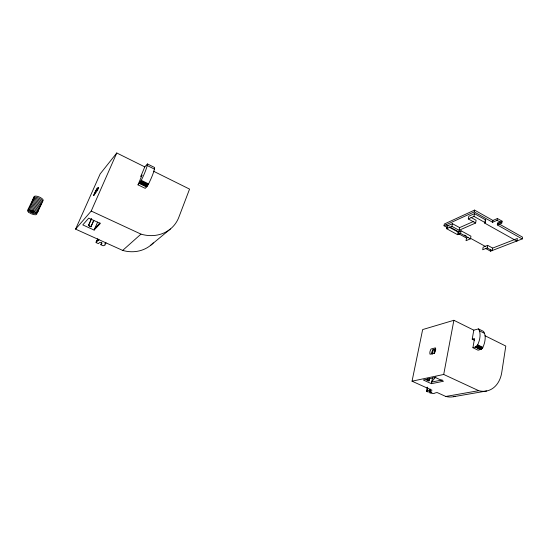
<?xml version="1.0" encoding="UTF-8"?>
<svg xmlns="http://www.w3.org/2000/svg" width="550" height="550" viewBox="0 0 550 550"><rect width="100%" height="100%" fill="white"/><g stroke="black" fill="none" stroke-linecap="round" stroke-linejoin="round"><path stroke-width="0.82" d="M427.268 387.111L426.449 391.27L427.075 391.057A4.015 1.189 13 0 1 429.481 390.596L431.991 390.218L412.039 381.198L422.654 329.567L453.881 320.286L473.791 330.165L478.466 328.893L483.567 331.437L484.529 333.355A15.476 8.972 -64.9 0 1 482.852 347.38L481.243 349.298L478.081 350.206L472.931 347.703L474.506 338.573L472.216 339.164L473.791 330.165M147.448 163.948L147.208 165.529A18.391 2.599 -63.4 0 1 141.281 180.311L138.002 184.855L145.269 188.389L148.589 183.886A18.329 2.764 -63.4 0 0 154.412 169.118L154.626 167.523L147.448 163.948L144.781 166.884L140.772 176.488L142.065 175.086L138.002 184.855M522.225 238.941L522.5 237.133L497.606 223.094L497.296 224.909L522.225 238.941L490.566 251.178L485.382 248.346M497.296 224.909L501.813 223.004L502.116 221.176L497.413 218.508L492.917 220.454L474.561 210.093L444.366 224.008L444.008 225.761L447.762 227.81M490.566 251.178L490.868 249.439M444.008 225.761L474.217 211.922L492.601 222.269L497.097 220.337L497.413 218.508M492.663 248.091L492.209 250.724L487.197 247.981L482.701 249.748L483.161 247.136L487.658 245.348L492.663 248.091L517.378 238.452L516.959 241.161L484.529 223.011L484.777 221.643M492.601 222.269L492.917 220.454M487.197 247.981L487.658 245.348M484.529 223.011L485.224 222.695L485.712 219.959L474.471 213.641L468.82 216.219L468.297 218.934L475.619 223.011L476.121 220.296L471.006 217.442M468.009 237.435L466.531 238.061L466.036 240.687L470.456 238.831L470.951 236.191L461.051 230.766L458.095 232.045L449.357 227.267M412.039 381.198L443.712 374.461L453.881 320.286M474.217 211.922L474.561 210.093M468.297 218.934L473.962 216.384L474.471 213.641M429.041 380.841L426.903 380.091L429.041 380.841L429.529 378.324M434.376 353.162L434.748 352.564A4.565 2.454 -65.9 0 0 435.579 348.322L435.414 347.861L431.118 348.982L430.746 349.573A4.565 2.454 -65.9 0 0 429.908 353.788L430.072 354.248L434.376 353.162L435.263 348.975M459.607 227.624L452.43 223.678L447.171 226.077L446.634 228.718L451.894 226.346L459.085 230.285L459.607 227.624L473.866 221.299M446.634 228.718L457.579 234.685L458.666 234.224L459.181 231.584M429.777 390.638L430.1 388.967M431.406 383.68L443.499 381.239L435.318 377.479L423.335 380.002L431.406 383.68L432.527 377.912M458.666 234.224L460.543 233.413L461.051 230.766M455.235 396.275A28.242 21.395 74 0 1 445.816 396.461L437.078 392.514L434.851 393.023A4.015 1.189 13 0 1 432.431 393.47L429.853 392.796L430.169 391.132M432.025 354.104L432.85 349.917M427.247 380.022L427.577 378.345M432.369 354.021L433.194 349.827M428.691 380.909L429.186 378.393M434.101 353.251L434.919 349.064M457.579 234.685L458.095 232.045M427.075 391.153L427.728 387.819M451.894 226.346L452.43 223.678M37.833 211.929L38.06 211.131M32.993 199.444L34.396 196.329M101.833 242.447L100.856 244.743L103.166 245.781L103.778 245.479A4.785 1.643 21.3 0 0 105.05 244.241L105.579 242.529M100.856 244.743L101.887 243.726A1.341 0.461 21.3 0 0 101.035 242.825A1.341 0.461 21.3 0 0 99.468 242.633L98.443 243.657L96.119 242.612L97.762 238.776M96.772 241.519L97.756 239.216M96.119 242.612L96.312 242.117A4.785 1.643 21.3 0 1 97.556 240.859L98.498 239.333M94.126 230.072L100.32 223.444L88.729 218.116L82.775 224.909L94.126 230.072L97.598 222.049M89.052 225.947L90.936 226.806L93.665 220.536M90.936 226.806L93.844 220.344M91.169 219.388L88.426 225.665L91.685 218.412M153.271 242.887A32.918 29.844 37.8 0 1 122.671 250.415L75.591 229.137L91.218 211.049L116.772 152.983L144.781 166.884M97.267 190.802L98.306 188.444M93.968 195.147L97.068 188.148M75.591 229.137L100.183 173.882L116.772 152.983M472.931 347.703L476.073 346.782L477.682 344.85A15.517 8.896 -64.8 0 0 479.414 330.804L478.466 328.893M431.413 381.989L435.889 376.881M94.875 228.333L99.956 222.881M97.838 240.873L98.986 239.711M104.926 244.069L106.102 242.928M122.671 250.415L140.972 234.114A34.98 31.164 40.3 0 0 178.833 217.264L189.558 189.104L153.436 171.181M150.7 245.279L170.383 229.006M485.018 220.282L485.712 219.959M459.085 230.285L475.619 223.011M497.606 223.094L502.116 221.176M435.758 349.078L432.891 349.821L432.52 350.412A4.565 2.461 -66 0 0 431.612 353.678M431.723 382.064L442.2 379.919M429.853 392.796C435.057 392.535 429.344 390.803 428.12 392.019L426.449 391.27M445.816 396.461L478.706 390.686A29.769 21.89 73.2 0 0 501.772 372.329L505.801 346.053L485.024 335.741M453.592 396.701L486.709 390.967M88.598 225.466L91.114 226.614M91.218 211.049L140.972 234.114M443.712 374.461L478.706 390.686M140.092 182.421L147.393 185.982M476.438 346.507L481.607 349.03M139.817 182.827L147.118 186.388M476.073 346.782L481.243 349.298M139.569 183.164L146.871 186.718M475.702 346.981L480.872 349.504M139.349 183.418L146.644 186.972M475.337 347.112L480.501 349.628M141.281 180.311L148.589 183.886M477.682 344.85L482.852 347.38M140.986 180.888L148.294 184.456M477.421 345.324L482.591 347.854M140.683 181.438L147.991 185.006M477.118 345.771L482.288 348.294M140.381 181.954L147.689 185.522M476.788 346.163L481.958 348.693M472.216 339.164L474.409 340.244M147.208 165.529L154.412 169.118M479.414 330.804L484.529 333.355M445.871 224.826L448.119 226.057M449.618 226.882L458.618 231.804M464.619 235.084L466.118 235.902M470.621 238.363L485.616 246.565M460.543 233.413L470.456 238.831M459.023 233.956L466.531 238.061M473.962 216.384L485.224 222.695M497.097 220.337L501.813 223.004M36.369 213.599L36.052 212.479A5.005 1.705 23.1 0 1 33.839 212.025M31.646 211.069A1.403 0.474 23.1 0 1 31.976 210.444A1.403 0.474 23.1 0 1 33.839 211.324A1.403 0.474 23.1 0 1 33.179 211.791M32.856 211.709A1.403 0.474 23.1 0 1 32.182 211.427M28.614 208.532A5.005 1.705 23.1 0 1 34.416 208.649A5.005 1.705 23.1 0 1 36.912 212.458M31.46 211.028A5.005 1.705 23.1 0 1 29.549 209.749M29.164 207.384A5.005 1.712 23.1 0 1 34.966 207.501A5.005 1.712 23.1 0 1 37.448 211.324M38.603 209.99A4.998 1.719 23.1 0 1 37.991 210.183M29.714 206.25A4.998 1.719 23.1 0 1 34.313 205.851A4.998 1.719 23.1 0 1 38.919 209.646M39.139 208.856A4.998 1.719 23.2 0 1 38.534 209.048M30.58 205.693A4.998 1.719 23.2 0 1 34.258 204.497A4.998 1.719 23.2 0 1 39.462 208.505M39.682 207.721A4.991 1.726 23.2 0 1 39.071 207.914M31.13 204.559A4.991 1.726 23.2 0 1 34.808 203.356A4.991 1.726 23.2 0 1 39.999 207.371M31.673 203.424A4.984 1.732 23.2 0 1 33.461 201.788A4.984 1.732 23.2 0 1 39.373 204.291A4.984 1.732 23.2 0 1 39.614 206.779M32.223 202.29A4.984 1.739 23.3 0 1 34.004 200.654A4.984 1.739 23.3 0 1 39.916 203.156A4.984 1.739 23.3 0 1 40.15 205.645M32.766 201.163A4.978 1.739 23.3 0 1 34.554 199.519A4.978 1.739 23.3 0 1 40.459 202.022A4.978 1.739 23.3 0 1 40.686 204.518M33.309 200.035A4.978 1.746 23.3 0 1 35.097 198.385A4.978 1.746 23.3 0 1 40.996 200.887A4.978 1.746 23.3 0 1 41.223 203.39M33.852 198.907A4.971 1.753 23.3 0 1 38.136 197.876A4.971 1.753 23.3 0 1 42.371 202.063M34.396 197.78A4.971 1.753 23.4 0 1 38.679 196.749A4.971 1.753 23.4 0 1 42.9 200.936M98.285 187.357L98.175 187.749A5.411 0.557 -63.5 0 1 96.167 192.301L93.576 195.69L93.692 195.291A5.411 0.557 -63.5 0 1 95.686 190.774L98.285 187.357M28.421 212.011A5.012 1.698 23 0 0 36.431 214.562A5.012 1.698 23 0 0 31.529 210.238A5.012 1.698 23 0 0 28.421 212.011M31.096 212.211A1.403 0.474 23 0 0 33.337 212.919A1.403 0.474 23 0 0 31.962 211.709A1.403 0.474 23 0 0 31.096 212.211M28.971 210.87A5.012 1.698 23.1 0 0 36.974 213.414A5.012 1.698 23.1 0 0 32.079 209.089A5.012 1.698 23.1 0 0 28.971 210.87"/></g></svg>
